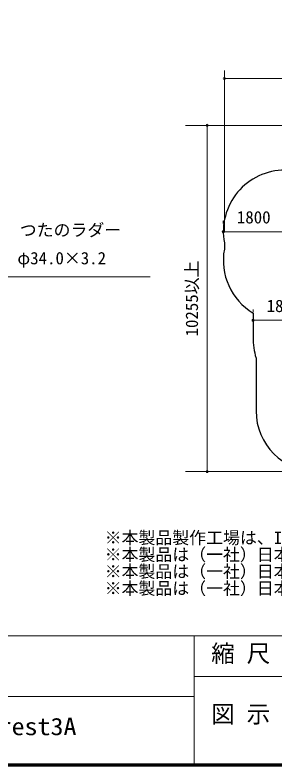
# Model space of a CAD drawing. Units: millimetres at full size, sheet at 1:60, with parts at other scales. Extents: x 900 to 24300, y 900 to 16920.
# Drawn here: x 17546 to 19854, y 900 to 7564 of the extents above; entities that cross this region are included whole.
import ezdxf
from ezdxf.enums import TextEntityAlignment as Align

# ---------------------------------------------------------------- set-up
doc = ezdxf.new("R2010")
doc.units = ezdxf.units.MM
doc.header["$LTSCALE"] = 60
doc.layers.add('D-BGD-TXT', color=7, linetype='Continuous')
doc.layers.add('D-DOC', color=7, linetype='Continuous')
for name, color, linetype, lineweight in [('D-STR-1', 1, 'Continuous', 25), ('D-STR-DIM', 7, 'Continuous', 0), ('D-STR-HTXT', 7, 'Continuous', 13), ('D-TTL', 7, 'Continuous', 70), ('D-TTL-FRAM', 7, 'Continuous', 13), ('D-TTL-TXT', 7, 'Continuous', 13)]:
    doc.layers.add(name, color=color, linetype=linetype, lineweight=lineweight)
doc.styles.add('ＭＳ ゴシック', font='')
doc.styles.get('ＭＳ ゴシック').set_extended_font_data('MS Gothic')

msp = doc.modelspace()

# ---------------------------------------------------------------- linework, layer by layer
at = {"layer": 'D-STR-1'}
for p, q in [((19404.28, 5539.95), (19404.28, 5483)), ((19659.34, 4915.65), (19659.34, 4672.96)), ((19686.04, 4516.15), (19686.04, 4047.18))]:
    msp.add_line(p, q, dxfattribs=at)
for centre, radius, start, end in [((19942.54, 5638.98), 547.29, 90, 190.42395), ((19942.54, 5383.98), 547.29, 169.57605, 238.83806), ((20212.54, 4686.48), 553.37, 178.60078, 197.92661), ((20226.04, 4047.18), 540, 180, 270)]:
    msp.add_arc(centre, radius, start, end, dxfattribs=at)
at = {"layer": 'D-STR-DIM', "lineweight": 13}
for p, q in [((19404.28, 5635.95), (19404.28, 7071.94)), ((19404.28, 6999.94), (22338.41, 6999.94)), ((20356, 6583.54), (19059.87, 6583.54)), ((19251.34, 6583.54), (19251.34, 3507.18)), ((19395.25, 5734.98), (19395.25, 5710.98)), ((19935.25, 5638.98), (19395.25, 5638.98)), ((19659.34, 4947.48), (19659.34, 4923.48)), ((20199.34, 4851.48), (19659.34, 4851.48)), ((20130.04, 3507.18), (19059.87, 3507.18))]:
    msp.add_line(p, q, dxfattribs=at)
at = {"layer": 'D-STR-DIM'}
for centre, start, end in [((19404.28, 6999.94), 0, 180), ((19404.28, 6999.94), 180, 0), ((19251.34, 6583.54), 90, 270), ((19251.34, 6583.54), 270, 90), ((19395.25, 5638.98), 0, 180), ((19395.25, 5638.98), 180, 0), ((19659.34, 4851.48), 0, 180), ((19659.34, 4851.48), 180, 0), ((19251.34, 3507.18), 90, 270), ((19251.34, 3507.18), 270, 90)]:
    msp.add_arc(centre, 9.38, start, end, dxfattribs=at)
at = {"layer": 'D-STR-HTXT'}
msp.add_lwpolyline([(16991.82, 4979.35), (17403.14, 5238.22), (18744.73, 5238.22)], dxfattribs=at)
at = {"layer": 'D-TTL'}
msp.add_lwpolyline([(900, 900), (900, 16920), (24300, 16920), (24300, 900)], close=True, dxfattribs=at)
at = {"layer": 'D-TTL-FRAM'}
for p, q in [((900, 2047.32), (24300, 2047.32)), ((19137.67, 2047.32), (19137.67, 900)), ((20037.67, 1687.32), (19137.67, 1687.32)), ((19137.67, 1507.32), (14037.67, 1507.32))]:
    msp.add_line(p, q, dxfattribs=at)

# ---------------------------------------------------------------- texts
at = {"layer": 'D-BGD-TXT', "style": 'ＭＳ ゴシック', "width": 1.1}
msp.add_text('PT-1308-forest3A', height=154, dxfattribs=at).set_placement((16247.56, 1118.93), align=Align.BOTTOM_LEFT)
at = {"layer": 'D-DOC', "style": 'ＭＳ ゴシック'}
for s, p in [('※本製品製作工場は、ISO9001：2015認証工場であること。', (18342.1, 2831.77)), ('※本製品は（一社）日本公園施設業協会賠償責任保険\u3000加入製品とする。\u3000', (18342.1, 2681.77)), ('※本製品は（一社）日本公園施設業協会JPFA-SP-S:2024に準拠する。', (18342.1, 2531.77)), ('※本製品は（一社）日本公園施設業協会SP表示認定企業の製品とする。', (18342.1, 2381.77))]:
    msp.add_text(s, height=110, dxfattribs=at).set_placement(p, align=Align.BOTTOM_LEFT)
at = {"layer": 'D-STR-DIM', "style": 'ＭＳ ゴシック'}
for p in [(19665.25, 5767.24), (19929.34, 4979.74)]:
    msp.add_text('1800', height=110, dxfattribs=at).set_placement(p, align=Align.MIDDLE_CENTER)
msp.add_text('10255以上', height=110, rotation=90, dxfattribs=at).set_placement((19115.46, 5045.36), align=Align.MIDDLE_CENTER)
at = {"layer": 'D-STR-HTXT', "style": 'ＭＳ ゴシック'}
for s, p in [('つたのラダー', (17588.13, 5565.85)), ('φ34.0×3.2', (17566.81, 5315.85))]:
    msp.add_text(s, height=110, dxfattribs=at).set_placement(p, align=Align.BOTTOM_LEFT)
at = {"layer": 'D-TTL-TXT', "style": 'ＭＳ ゴシック'}
for s, p in [('縮 尺', (19287.4, 1767.93)), ('図 示', (19287.4, 1229.24))]:
    msp.add_text(s, height=154, dxfattribs=at).set_placement(p, align=Align.BOTTOM_LEFT)

doc.saveas('drawing.dxf')
